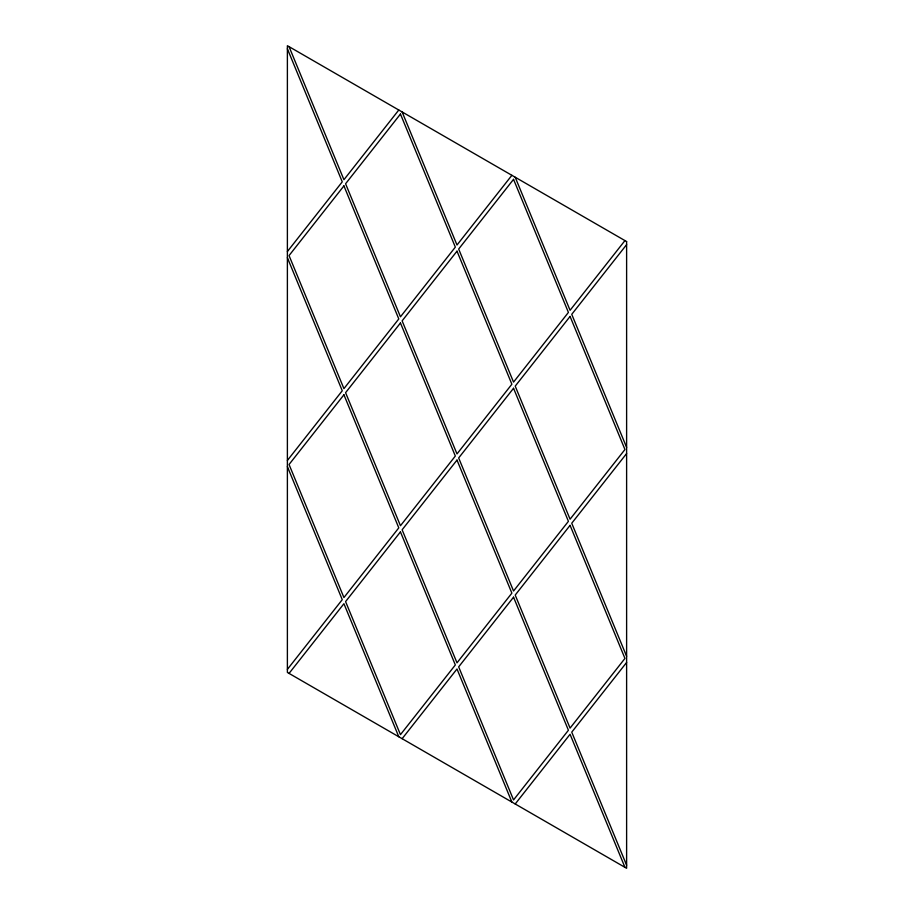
<?xml version="1.0" encoding="UTF-8"?>
<svg xmlns="http://www.w3.org/2000/svg" width="914" height="914" viewBox="0 0 914 914"><rect width="100%" height="100%" fill="white"/><g stroke="black" fill="none" stroke-linecap="round" stroke-linejoin="round"><path stroke-width="1.37" d="M287.384 251.533L342.259 181.84L287.384 48.785M398.79 110.023L343.927 179.715L289.053 46.66M287.384 460.45L342.259 390.758L287.384 257.691M511.874 175.305L457 245.009L402.126 111.942M287.384 669.368L342.259 599.664L287.384 466.608M624.947 240.588L570.073 310.292L515.21 177.236M289.053 673.412L343.927 603.708L398.79 736.764M626.616 244.632L571.741 314.336L626.616 447.392M402.126 738.695L457 668.991L511.874 802.058M626.616 453.55L571.741 523.242L626.616 656.309M515.21 803.977L570.073 734.285L624.947 867.34M626.616 662.467L571.741 732.16L626.616 865.215M343.927 185.885L289.053 255.577L343.927 388.633L398.79 318.94L343.927 185.885M400.458 114.067L345.583 183.76L400.458 316.815L455.332 247.123L400.458 114.067M343.927 394.791L289.053 464.495L343.927 597.55L398.79 527.858L343.927 394.791M400.458 322.985L345.583 392.677L400.458 525.733L455.332 456.04L400.458 322.985M457 251.167L402.126 320.86L457 453.915L511.874 384.223L457 251.167M513.542 179.35L458.668 249.042L513.542 382.109L568.417 312.405L513.542 179.35M400.458 531.891L345.583 601.595L400.458 734.65L455.332 664.958L400.458 531.891M457 460.085L402.126 529.777L457 662.833L511.874 593.14L457 460.085M513.542 388.267L458.668 457.96L513.542 591.015L568.417 521.323L513.542 388.267M570.073 316.45L515.21 386.142L570.073 519.209L624.947 449.505L570.073 316.45M513.542 597.185L458.668 666.877L513.542 799.933L568.417 730.24L513.542 597.185M570.073 525.367L515.21 595.06L570.073 728.115L624.947 658.423L570.073 525.367M626.616 241.559L287.384 45.7L287.384 672.441L626.616 868.3L626.616 241.559"/></g></svg>
